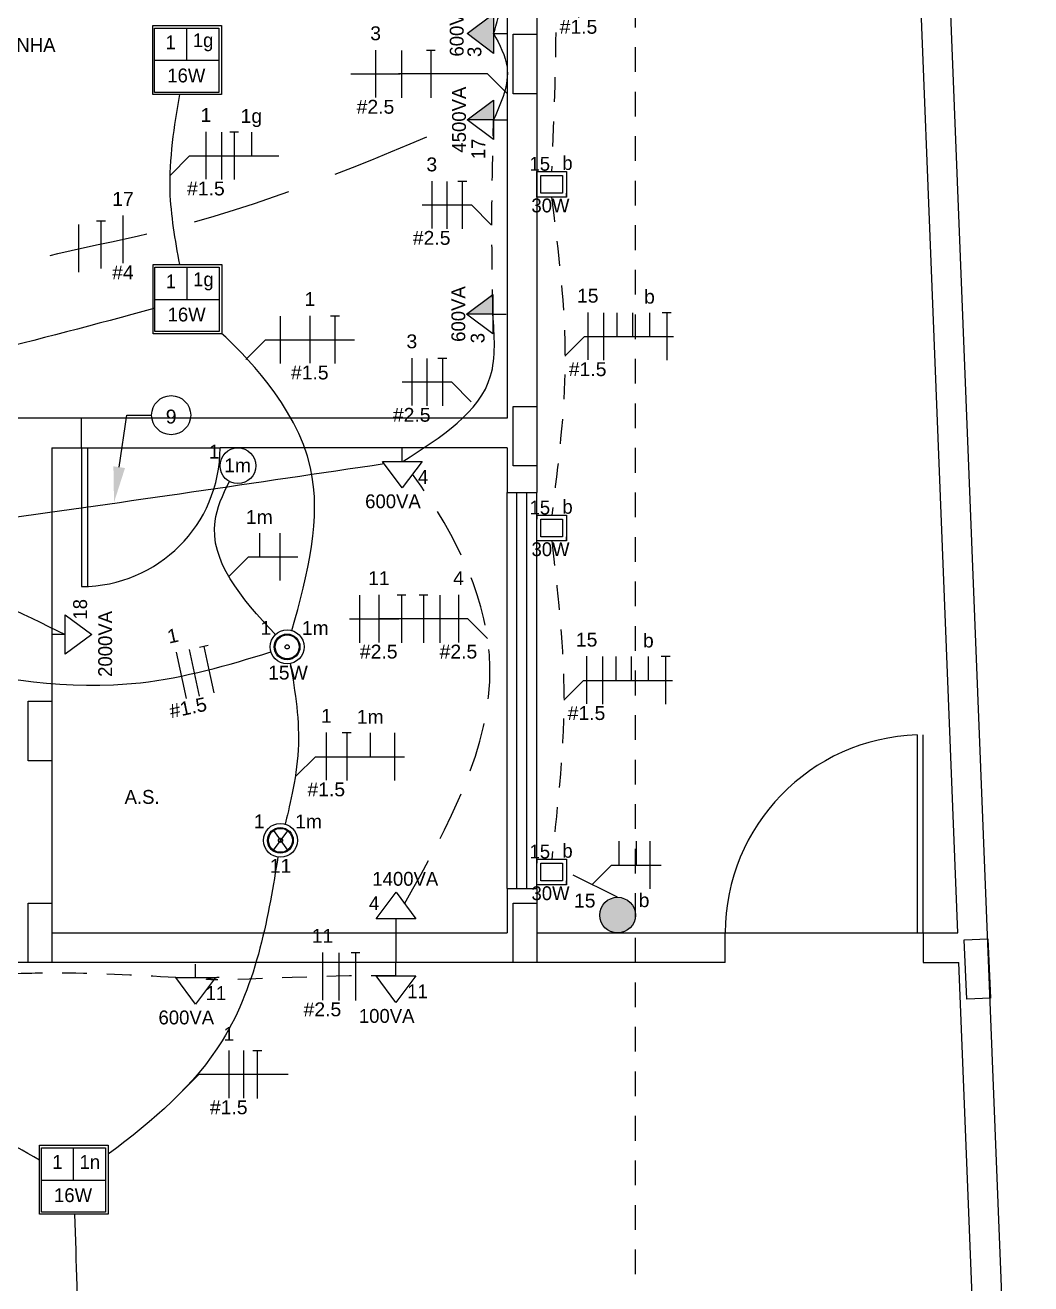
# Model space of a CAD drawing. Header units: metres. Extents: x 134.3 to 218.4, y -41.5 to 17.9.
# Drawn here: x 150.2 to 155.28, y -18.29 to -11.93 of the extents above; entities that cross this region are included whole.
import ezdxf
from ezdxf import colors
from ezdxf.entities.mleader import LeaderData, LeaderLine
from ezdxf.enums import TextEntityAlignment as Align
from ezdxf.math import Vec2, Vec3

# ---------------------------------------------------------------- set-up
doc = ezdxf.new("R2010")
doc.units = ezdxf.units.M
doc.header["$MEASUREMENT"] = 0
for name, pattern in [('Dashed', [0.75, 0.5, -0.25]), ('DASHED2', [0.375, 0.25, -0.125]), ('HIDDEN', [9.525, 6.35, -3.175]), ('HIDDEN2', [0.1875, 0.125, -0.0625])]:
    doc.linetypes.add(name, pattern=pattern)
for name, color, linetype in [('A-ALVENARIA', 252, 'Continuous'), ('A-esquadrias', 253, 'Continuous'), ('A-projeção', 253, 'HIDDEN'), ('A-TEXTO', 7, 'Continuous'), ('DIAGRAMA UNIFILAR', 6, 'Continuous'), ('ELETRICA', 2, 'Continuous'), ('ELETRODUTO', 4, 'Continuous')]:
    doc.layers.add(name, color=color, linetype=linetype)
doc.styles.add('T1', font='arial.ttf')

# ---------------------------------------------------------------- blocks, each defined once
blk = doc.blocks.new('P12X30V')
at = {"layer": 'A-ALVENARIA'}
for p, q in [((-0.06, 0.15), (0.06, 0.15)), ((-0.06, -0.15), (-0.06, 0.15)), ((0.06, 0.15), (0.06, -0.15)), ((0.06, -0.15), (-0.06, -0.15))]:
    blk.add_line(p, q, dxfattribs=at)
blk = doc.blocks.new('REFLETOR HOLOFOTE')
at = {"layer": 'ELETRICA'}
for p, q in [((-0.075, 0.13), (0.075, 0.13)), ((-0.075, 0), (-0.075, 0.13)), ((-0.075, 0.13), (-0.075, 0.11)), ((0.075, 0.13), (0.075, 0)), ((0.075, 0.13), (0.075, 0.11)), ((-0.055, 0.11), (0.055, 0.11)), ((-0.055, 0.02), (-0.055, 0.11)), ((0.055, 0.11), (0.055, 0.02)), ((-0.075, 0), (-0.075, 0.02)), ((0.075, 0), (-0.075, 0)), ((0.055, 0.02), (-0.055, 0.02)), ((0.075, 0), (0.075, 0.02))]:
    blk.add_line(p, q, dxfattribs=at)
blk.add_attdef('RETORNO', text='', height=0.07).set_placement((0.106, 0.1372), align=Align.RIGHT)
blk.add_attdef('CIRCUITO', (-0.1121, 0.1334), '', height=0.07)
blk.add_attdef('POTENCIA', text='', height=0.07).set_placement((-0.0059, -0.0771), align=Align.CENTER)
blk = doc.blocks.new('MINOTAURO PE')
at = {"layer": 'ELETRICA'}
for p, q in [((-0.1712, -0.1734), (-0.1712, 0.1764)), ((-0.1712, 0.1764), (0.176, 0.1764)), ((-0.1622, -0.1621), (-0.1622, 0.1621)), ((-0.1622, 0.1621), (0.1622, 0.1621)), ((0, 0), (0, 0.1621)), ((0.1622, 0.1621), (0.1622, 0.0015)), ((0.176, 0.1764), (0.176, -0.1734)), ((-0.1622, 0), (0.1622, 0)), ((0.1622, 0.0015), (0.1622, -0.1621)), ((0.176, -0.1734), (-0.1712, -0.1734)), ((0.1622, -0.1621), (-0.1622, -0.1621))]:
    blk.add_line(p, q, dxfattribs=at)
for p in [(-0.0814, 0.0559), (-0.002, -0.1116)]:
    blk.add_attdef('POTENCIA', text='', height=0.07).set_placement(p, align=Align.CENTER)
blk.add_attdef('RETORNO', text='', height=0.07).set_placement((0.0827, 0.0909), align=Align.MIDDLE)
blk = doc.blocks.new('TOMADA BAIXA')
at = {"layer": 'ELETRICA', "color": 3}
for p, q in [((-0.0997, 0.0677), (0.0003, 0.2016)), ((0.0003, 0.2016), (0.0997, 0.0677)), ((0.0997, 0.0677), (-0.0997, 0.0677)), ((0, 0.0677), (0, 0))]:
    blk.add_line(p, q, dxfattribs=at)
at = {"color": 3}
blk.add_attdef('POTENCIA', text='', height=0.07, dxfattribs=at).set_placement((0.0471, 0.2345), align=Align.CENTER)
blk.add_attdef('CIRCUITO', text='', height=0.07, dxfattribs=at).set_placement((-0.0844, 0.1113), align=Align.RIGHT)
blk = doc.blocks.new('ORBITA')
at = {"layer": 'ELETRICA'}
for p, q in [((0.0358, 0.0488), (-0.0358, -0.0488)), ((-0.0354, 0.0491), (0.0354, -0.0491))]:
    blk.add_line(p, q, dxfattribs=at)
for centre, radius in [((0, 0), 0.0857), ((0, 0), 0.0651), ((0, 0), 0.0605), ((0.0004, 0), 0.0106)]:
    blk.add_circle(centre, radius, dxfattribs=at)
at = {"style": 'T1'}
blk.add_attdef('CIRCUITO', text='', height=0.07, dxfattribs=at).set_placement((-0.0798, 0.061), align=Align.RIGHT)
blk.add_attdef('RETORNO', (0.0743, 0.0601), '', height=0.07, dxfattribs=at)
blk.add_attdef('POTENCIA', text='', height=0.07, dxfattribs=at).set_placement((0.0011, -0.1638), align=Align.CENTER)
blk = doc.blocks.new('PANDORA 1C')
at = {"layer": 'ELETRICA'}
for centre, radius in [((-0.0004, 0), 0.0857), ((-0.0004, 0), 0.0651), ((-0.0004, 0), 0.0605), ((0, 0), 0.0106)]:
    blk.add_circle(centre, radius, dxfattribs=at)
at = {"style": 'T1'}
blk.add_attdef('CIRCUITO', text='', height=0.07, dxfattribs=at).set_placement((-0.0802, 0.061), align=Align.RIGHT)
blk.add_attdef('RETORNO', (0.074, 0.0605), '', height=0.07, dxfattribs=at)
blk.add_attdef('POTENCIA', text='', height=0.07, dxfattribs=at).set_placement((0.004, -0.1648), align=Align.CENTER)
blk = doc.blocks.new('INTERRUPTOR SIMPLES UMA SEÇÃO')
at = {"layer": 'ELETRICA', "color": 3}
blk.add_circle((0.058, -0.0001), 0.0904, dxfattribs=at)
at = {"layer": 'ELETRICA', "color": 3, "style": 'T1'}
blk.add_attdef('CIRCUITO', text='', height=0.07, dxfattribs=at).set_placement((-0.0341, 0.0363), align=Align.RIGHT)
blk.add_attdef('RETORNO', text='', height=0.07, dxfattribs=at).set_placement((0.0562, -0.0334), align=Align.CENTER)
blk = doc.blocks.new('TOMADA MEDIA')
at = {"layer": 'ELETRICA'}
blk.add_hatch(color=3, dxfattribs=at).paths.add_polyline_path([(0.0997, 0.0677), (0.0003, 0.2016), (0, 0.2012), (0, 0.0677)])
at = {"layer": 'ELETRICA', "color": 3}
for p, q in [((-0.0997, 0.0677), (0.0003, 0.2016)), ((0, 0.0677), (0, 0.2019)), ((0.0003, 0.2016), (0.0997, 0.0677)), ((0.0997, 0.0677), (-0.0997, 0.0677)), ((0, 0.0677), (0, 0))]:
    blk.add_line(p, q, dxfattribs=at)
at = {"color": 3}
blk.add_attdef('POTENCIA', text='', height=0.07, dxfattribs=at).set_placement((0.0009, 0.2077), align=Align.CENTER)
blk.add_attdef('CIRCUITO', text='', height=0.07, dxfattribs=at).set_placement((-0.0947, 0.11), align=Align.RIGHT)
blk = doc.blocks.new('INTERRUTOR PARALELO')
h = blk.add_hatch(color=3)
h.dxf.hatch_style = 1
h.paths.add_polyline_path([(-0.0899, 0.058, 1), (0.0901, 0.058, 1)])
at = {"layer": 'ELETRICA', "color": 3}
blk.add_circle((0.0001, 0.058), 0.09, dxfattribs=at)
at = {"color": 3, "style": 'T1'}
blk.add_attdef('CIRCUITO', text='', height=0.07, dxfattribs=at).set_placement((-0.1115, 0.0962), align=Align.RIGHT)
blk.add_attdef('RETORNO', (0.1067, 0.0981), '', height=0.07, dxfattribs=at)
blk = doc.blocks.new('FASE CIRCUITO')
blk.add_line((-0.0007, 0.1217), (-0.0007, -0.1183))
at = {"style": 'T1'}
blk.add_attdef('SEÇÃO', text='', height=0.07, dxfattribs=at).set_placement((-0.001, -0.2), align=Align.CENTER)
at = {"layer": 'DIAGRAMA UNIFILAR', "style": 'T1'}
blk.add_attdef('CIRCUITO', text='', height=0.07, dxfattribs=at).set_placement((-0.0004, 0.1712), align=Align.CENTER)
blk = doc.blocks.new('CONDUTOR FASE')
at = {"layer": 'DIAGRAMA UNIFILAR'}
blk.add_line((0, 0.12), (0, -0.12), dxfattribs=at)
blk = doc.blocks.new('CONDUTOR TERRA')
at = {"layer": 'DIAGRAMA UNIFILAR'}
for p, q in [((0.0225, 0.12), (-0.0225, 0.12)), ((0, 0.12), (0, 0)), ((0, 0), (0, -0.12))]:
    blk.add_line(p, q, dxfattribs=at)
blk = doc.blocks.new('APOIO PEQUENO UNIFILAR')
at = {"layer": 'DIAGRAMA UNIFILAR'}
for p, q in [((0, 0), (0.099, 0.099)), ((0.099, 0.099), (0.349, 0.099))]:
    blk.add_line(p, q, dxfattribs=at)
blk = doc.blocks.new('RETORNO LAMPADA')
at = {"layer": 'DIAGRAMA UNIFILAR'}
blk.add_line((0, 0.12), (0, 0), dxfattribs=at)
at = {"layer": 'DIAGRAMA UNIFILAR', "style": 'T1'}
blk.add_attdef('RETORNO', text='', height=0.07, dxfattribs=at).set_placement((0.0001, 0.1665), align=Align.CENTER)
blk = doc.blocks.new('APOIO UNIFILAR')
at = {"layer": 'DIAGRAMA UNIFILAR'}
for p, q in [((0, 0), (0.099, 0.099)), ((0.099, 0.099), (0.549, 0.099))]:
    blk.add_line(p, q, dxfattribs=at)
blk = doc.blocks.new('RETORNO PARALELO INTERMEDIARIO')
at = {"layer": 'DIAGRAMA UNIFILAR'}
blk.add_line((0, 0.12), (0, 0), dxfattribs=at)
blk = doc.blocks.new('APOIO SIMPLES UNIFILAR')
at = {"layer": 'DIAGRAMA UNIFILAR'}
blk.add_line((0, 0), (0.25, 0), dxfattribs=at)
blk = doc.blocks.new('detalhe')
at = {"layer": 'DIAGRAMA UNIFILAR'}
blk.add_circle((0.0986, 0), 0.0986, dxfattribs=at)
at = {"layer": 'DIAGRAMA UNIFILAR', "style": 'T1'}
blk.add_attdef('NUMERO', text='', height=0.07, dxfattribs=at).set_placement((0.0986, -0.0422), align=Align.CENTER)
blk = doc.blocks.new('TOMADA ALTA')
at = {"layer": 'ELETRICA'}
h = blk.add_hatch(color=3, dxfattribs=at)
h.paths.add_polyline_path([(0.0125, 0.0677), (0.0997, 0.0677), (0.0125, 0.1851)])
h.paths.add_polyline_path([(-0.0125, 0.0677), (0.0125, 0.0677), (0.0125, 0.1851), (0.0014, 0.2, -0.005851), (-0.0009, 0.2), (-0.0125, 0.1845)])
h.paths.add_polyline_path([(-0.0997, 0.0677), (-0.0125, 0.0677), (-0.0125, 0.1845)])
at = {"layer": 'ELETRICA', "color": 3}
for p, q in [((-0.0997, 0.0677), (0.0003, 0.2016)), ((0.0003, 0.2016), (0.0997, 0.0677)), ((0.0997, 0.0677), (-0.0997, 0.0677)), ((0, 0.0677), (0, 0))]:
    blk.add_line(p, q, dxfattribs=at)
at = {"color": 3}
blk.add_attdef('POTENCIA', text='', height=0.07, dxfattribs=at).set_placement((0.0243, 0.2191), align=Align.CENTER)
blk.add_attdef('CIRCUITO', text='', height=0.07, dxfattribs=at).set_placement((-0.0661, 0.1296), align=Align.RIGHT)

msp = doc.modelspace()

# ---------------------------------------------------------------- linework, layer by layer
at = {"layer": 'A-ALVENARIA'}
for p, q in [((155.2792, -22.015, 0.284), (154.2857, 2.9612, 0.284)), ((152.7824, -9.565, 0.284), (152.7824, -14.29, 0.284)), ((152.6324, -9.715, 0.284), (152.6324, -13.915, 0.284)), ((150.4824, -13.915, 0.284), (150.0324, -13.915, 0.284)), ((152.6324, -13.915, 0.284), (150.4824, -13.915, 0.284)), ((150.4824, -14.065, 0.284), (150.4824, -13.915, 0.284)), ((150.3324, -14.065, 0.284), (150.3324, -16.515, 0.284)), ((150.3324, -14.065, 0.284), (150.4824, -14.065, 0.284)), ((152.6324, -14.065, 0.284), (151.1824, -14.065, 0.284)), ((152.6324, -14.065, 0.284), (152.6324, -14.29, 0.284)), ((152.6324, -14.29, 0.284), (152.7824, -14.29, 0.284)), ((152.6324, -16.29, 0.284), (152.6324, -16.515, 0.284)), ((152.6324, -16.29, 0.284), (152.7824, -16.29, 0.284)), ((152.7824, -16.29, 0.284), (152.7824, -16.665, 0.284)), ((150.3324, -16.515, 0.284), (152.6324, -16.515, 0.284)), ((152.7824, -16.515, 0.284), (153.7353, -16.515, 0.284)), ((153.7353, -16.665, 0.284), (153.7353, -16.515, 0.284)), ((153.9574, -16.515, 0.284), (154.1324, -16.515, 0.284)), ((153.9574, -16.515, 0.284), (154.1324, -16.515, 0.284)), ((154.7353, -16.515, 0.284), (154.9103, -16.515, 0.284)), ((154.7353, -16.515, 0.284), (154.7353, -16.665, 0.284)), ((154.7353, -16.515, 0.284), (154.9103, -16.515, 0.284)), ((154.7353, -16.515, 0.284), (154.7353, -16.665, 0.284)), ((153.7353, -16.665, 0.284), (148.4574, -16.665, 0.284)), ((154.7353, -16.665, 0.284), (154.9162, -16.665, 0.284)), ((154.7353, -16.665, 0.284), (154.9162, -16.665, 0.284))]:
    msp.add_line(p, q, dxfattribs=at)
at = {"layer": 'A-ALVENARIA', "elevation": 0.284}
for points in [[(154.9103, -16.515), (154.1415, 2.8111), (139.9159, 2.8066), (138.9166, -20.565)], [(155.129, -22.015), (154.9162, -16.665)], [(155.129, -22.015), (154.9162, -16.665)]]:
    msp.add_lwpolyline(points, dxfattribs=at)
at = {"layer": 'A-esquadrias'}
for p, q in [((150.4824, -14.065, 0.284), (150.4824, -14.765, 0.284)), ((150.4824, -14.065, 0.284), (151.1824, -14.065, 0.284)), ((150.5124, -14.065, 0.284), (150.5124, -14.7644, 0.284)), ((152.6324, -16.29, 0.284), (152.6324, -14.29, 0.284)), ((152.6824, -16.29, 0.284), (152.6824, -14.29, 0.284)), ((152.7324, -16.29, 0.284), (152.7324, -14.29, 0.284)), ((152.7824, -16.29, 0.284), (152.7824, -14.29, 0.284)), ((154.7053, -15.515, 0.284), (154.7053, -16.515, 0.284)), ((154.7353, -16.515, 0.284), (154.7353, -15.515, 0.284)), ((153.7353, -16.515, 0.284), (154.7353, -16.515, 0.284))]:
    msp.add_line(p, q, dxfattribs=at)
for centre, radius, start, end in [((150.4824, -14.065, 0.284), 0.7, 270, 0), ((154.7361, -16.5154, 0.284), 1.0008, 91.76411, 179.9808)]:
    msp.add_arc(centre, radius, start, end, dxfattribs=at)
at = {"layer": 'A-projeção', "linetype": 'HIDDEN2'}
msp.add_line((153.2824, -22.515, 0.284), (153.2824, -9.065, 0.284), dxfattribs=at)
at = {"layer": 'ELETRICA'}
for p, q in [((150.8427, -11.9299, 0.284), (151.1899, -11.9299, 0.284)), ((151.1899, -11.9299, 0.284), (151.1899, -12.2797, 0.284)), ((151.1899, -12.2797, 0.284), (150.8427, -12.2797, 0.284)), ((150.8443, -13.1379, 0.284), (151.1916, -13.1379, 0.284)), ((151.1916, -13.1379, 0.284), (151.1916, -13.4877, 0.284)), ((151.1916, -13.4877, 0.284), (150.8443, -13.4877, 0.284)), ((150.2705, -17.5871, 0.284), (150.6178, -17.5871, 0.284)), ((150.6178, -17.5871, 0.284), (150.6178, -17.937, 0.284)), ((150.6178, -17.937, 0.284), (150.2705, -17.937, 0.284))]:
    msp.add_line(p, q, dxfattribs=at)
at = {"layer": 'ELETRODUTO', "linetype": 'DASHED2'}
msp.add_line((153.1905, -16.3352, 0.284), (152.9331, -16.2075, 0.284), dxfattribs=at)
at = {"layer": 'ELETRODUTO', "linetype": 'HIDDEN2'}
for points in [[(152.8565, -11.0667, 0.284), (152.8789, -11.7904, 0.284), (152.8578, -12.6676, 0.284)], [(152.5646, -11.9715, 0.284), (152.6043, -11.7747, 0.284), (152.5614, -11.584, 0.284)], [(152.5611, -13.3889, 0.284), (152.5563, -12.8587, 0.284), (152.5646, -12.4071, 0.284)], [(152.8578, -12.7976, 0.284), (152.9252, -13.6298, 0.284), (152.8582, -14.4045, 0.284)], [(152.8582, -14.5345, 0.284), (152.9194, -15.2798, 0.284), (152.8581, -16.1425, 0.284)], [(150.9591, -16.7406, 0.284), (150.3377, -16.7182, 0.284), (150.0538, -16.725, 0.284), (149.4691, -16.7499, 0.284)], [(152.0714, -16.7328, 0.284), (151.8975, -16.7317, 0.284), (151.1586, -16.7406, 0.284), (151.1811, -16.7378, 0.284)]]:
    msp.add_spline(points, degree=3, dxfattribs=at)
at = {"layer": 'ELETRODUTO'}
for points in [[(152.5646, -11.9715, 0.284), (152.6324, -12.1411, 0.284), (152.5646, -12.4071, 0.284)], [(150.9788, -13.1384, 0.284), (150.9302, -12.7657, 0.284), (150.9784, -12.2789, 0.284)], [(150.8475, -13.3607, 0.284), (149.9637, -13.5896, 0.284), (148.8989, -13.8083, 0.284)], [(152.1061, -14.1328, 0.284), (152.5496, -13.7006, 0.284), (152.5611, -13.3889, 0.284)], [(148.6904, -14.6025), (150.0707, -14.4237, 0.284), (152.0118, -14.144, 0.284)], [(148.7837, -14.6025), (149.7179, -14.7174, 0.284), (150.4001, -15.0079, 0.284)]]:
    msp.add_spline(points, degree=3, dxfattribs=at)
at = {"layer": 'ELETRODUTO', "linetype": 'Dashed'}
msp.add_spline([(148.7837, -14.6025), (149.7946, -13.2838), (150.8387, -12.9774), (152.4311, -12.4071, 0.284)], degree=3, dxfattribs=at)
at = {"layer": 'ELETRODUTO'}
for points, knots in [([(151.5449, -14.9878, 0.284), (151.6261, -14.7008, 0.284), (151.7852, -14.0564, 0.284), (151.2915, -13.5794, 0.284), (151.1899, -13.4865, 0.284)], [0.079567, 0.079567, 0.079567, 0.079567, 0.912777, 1.96895, 1.96895, 1.96895, 1.96895]), ([(151.4623, -15.0078, 0.284), (151.2869, -14.8218, 0.284), (151.078, -14.5726, 0.284), (151.1951, -14.3021, 0.284), (151.2299, -14.2344, 0.284)], [0.0735344, 0.0735344, 0.0735344, 0.0735344, 0.7319484, 0.9499995, 0.9499995, 0.9499995, 0.9499995]), ([(149.7585, -15.1602, 0.284), (150.0447, -15.2287, 0.284), (150.6436, -15.3295, 0.284), (151.2208, -15.163, 0.284), (151.4393, -15.0956, 0.284)], [0, 0, 0, 0, 1.110325, 1.788516, 1.788516, 1.788516, 1.788516]), ([(151.5369, -15.1543, 0.284), (151.5631, -15.3003, 0.284), (151.6074, -15.6007, 0.284), (151.5284, -15.8957, 0.284), (151.5107, -15.9649, 0.284)], [0.0843725, 0.0843725, 0.0843725, 0.0843725, 0.5235906, 0.9890004, 0.9890004, 0.9890004, 0.9890004]), ([(151.4745, -16.1319, 0.284), (151.4297, -16.4095, 0.284), (151.3266, -17.0529, 0.284), (150.8438, -17.4632, 0.284), (150.6178, -17.6335, 0.284)], [0, 0, 0, 0, 1.054138, 1.873529, 1.873529, 1.873529, 1.873529]), ([(150.2705, -17.6637, 0.284), (149.9573, -17.4828, 0.284), (149.3724, -17.1746, 0.284), (148.3648, -17.1653, 0.284), (147.7653, -16.9617, 0.284), (147.4506, -16.8548, 0.284)], [0.194204, 0.194204, 0.194204, 0.194204, 1.258777, 2.157439, 3.150275, 3.150275, 3.150275, 3.150275]), ([(150.4475, -17.937, 0.284), (150.4554, -18.1778, 0.284), (150.4687, -18.6452, 0.284), (150.4606, -19.1127, 0.284), (150.4557, -19.3393, 0.284)], [0.173465, 0.173465, 0.173465, 0.173465, 0.896211, 1.576042, 1.576042, 1.576042, 1.576042])]:
    msp.add_open_spline(points, degree=3, knots=knots, dxfattribs=at)
at = {"layer": 'ELETRODUTO', "linetype": 'DASHED2'}
msp.add_open_spline([(152.1148, -16.3677, 0.284), (152.3407, -15.9705, 0.284), (152.7243, -15.2538, 0.284), (152.3915, -14.5233, 0.284), (152.1545, -14.1977, 0.284)], degree=3, knots=[0.081353, 0.081353, 0.081353, 0.081353, 1.357665, 2.383402, 2.383402, 2.383402, 2.383402], dxfattribs=at)
msp.add_spline([(152.0714, -16.5114, 0.284), (152.0714, -16.665, 0.284)], degree=3, dxfattribs=at)

# ---------------------------------------------------------------- block references
at = {"layer": 'A-ALVENARIA'}
for p in [(152.723, -12.125, 0.284), (152.723, -14.005, 0.284), (150.273, -15.495, 0.284), (150.273, -16.515, 0.284), (152.723, -16.515, 0.284)]:
    msp.add_blockref('P12X30V', p, dxfattribs=at)
at = {"layer": 'A-ALVENARIA', "rotation": 2.597336162625452}
msp.add_blockref('P12X30V', (155.0084, -16.6976, 0.284), dxfattribs=at)
msp.add_blockref('P12X30V', (155.0084, -16.6976, 0.284), dxfattribs=at)
at = {"layer": 'DIAGRAMA UNIFILAR'}
for name, p, values in [('FASE CIRCUITO', (152.9945, -11.7722, 0.284), {'CIRCUITO': '15', 'SEÇÃO': '#1.5'}), ('FASE CIRCUITO', (151.9687, -12.1761, 0.284), {'CIRCUITO': '3', 'SEÇÃO': '#2.5'}), ('FASE CIRCUITO', (151.1118, -12.5891, 0.284), {'CIRCUITO': '1', 'SEÇÃO': '#1.5'}), ('RETORNO LAMPADA', (151.3405, -12.5891, 0.284), {'RETORNO': '1g'}), ('FASE CIRCUITO', (152.2526, -12.8386, 0.284), {'CIRCUITO': '3', 'SEÇÃO': '#2.5'}), ('FASE CIRCUITO', (150.6926, -13.0129), {'CIRCUITO': '17', 'SEÇÃO': '#4'}), ('FASE CIRCUITO', (151.6367, -13.5189, 0.284), {'CIRCUITO': '1', 'SEÇÃO': '#1.5'}), ('FASE CIRCUITO', (153.0407, -13.502, 0.284), {'CIRCUITO': '15', 'SEÇÃO': '#1.5'}), ('RETORNO LAMPADA', (153.3521, -13.502, 0.284), {'RETORNO': 'b'}), ('FASE CIRCUITO', (152.1518, -13.7324, 0.284), {'CIRCUITO': '3', 'SEÇÃO': '#2.5'}), ('detalhe', (150.8367, -13.8992, 0.284), {'NUMERO': '9'}), ('FASE CIRCUITO', (151.9852, -14.9288, 0.284), {'CIRCUITO': '11', 'SEÇÃO': '#2.5'}), ('FASE CIRCUITO', (152.3879, -14.9288, 0.284), {'CIRCUITO': '4', 'SEÇÃO': '#2.5'}), ('FASE CIRCUITO', (153.035, -15.2394, 0.284), {'CIRCUITO': '15', 'SEÇÃO': '#1.5'}), ('RETORNO LAMPADA', (153.3464, -15.2394, 0.284), {'RETORNO': 'b'}), ('FASE CIRCUITO', (151.72, -15.6249, 0.284), {'CIRCUITO': '1', 'SEÇÃO': '#1.5'}), ('FASE CIRCUITO', (151.7006, -16.7364, 0.284), {'CIRCUITO': '11', 'SEÇÃO': '#2.5'}), ('FASE CIRCUITO', (151.2273, -17.2312, 0.284), {'CIRCUITO': '1', 'SEÇÃO': '#1.5'})]:
    msp.add_blockref(name, p, dxfattribs=at).add_auto_attribs(values)
for name, p in [('CONDUTOR FASE', (152.0996, -12.1761, 0.284)), ('CONDUTOR TERRA', (152.2475, -12.1761, 0.284)), ('CONDUTOR FASE', (151.1903, -12.5891, 0.284)), ('CONDUTOR TERRA', (151.2536, -12.5891, 0.284)), ('APOIO UNIFILAR', (150.9296, -12.6881, 0.284)), ('CONDUTOR FASE', (152.3288, -12.8386, 0.284)), ('CONDUTOR TERRA', (152.4065, -12.8386, 0.284)), ('CONDUTOR FASE', (150.4671, -13.0561, -0.0112)), ('CONDUTOR TERRA', (150.5808, -13.0383)), ('CONDUTOR FASE', (151.4863, -13.5189, 0.284)), ('CONDUTOR TERRA', (151.7628, -13.5189, 0.284)), ('CONDUTOR FASE', (153.1204, -13.502, 0.284)), ('RETORNO PARALELO INTERMEDIARIO', (153.1879, -13.502, 0.284)), ('RETORNO PARALELO INTERMEDIARIO', (153.2661, -13.502, 0.284)), ('CONDUTOR TERRA', (153.4394, -13.502, 0.284)), ('APOIO UNIFILAR', (151.3127, -13.6179, 0.284)), ('APOIO UNIFILAR', (152.9253, -13.601, 0.284)), ('CONDUTOR FASE', (152.228, -13.7324, 0.284)), ('CONDUTOR TERRA', (152.3057, -13.7324, 0.284)), ('CONDUTOR FASE', (151.8869, -14.9289)), ('CONDUTOR TERRA', (152.0993, -14.9288, 0.284)), ('CONDUTOR TERRA', (152.2102, -14.9288, 0.284)), ('CONDUTOR FASE', (152.2927, -14.9288, 0.284)), ('CONDUTOR FASE', (153.1147, -15.2394, 0.284)), ('RETORNO PARALELO INTERMEDIARIO', (153.1822, -15.2394, 0.284)), ('RETORNO PARALELO INTERMEDIARIO', (153.2604, -15.2394, 0.284)), ('CONDUTOR TERRA', (153.4337, -15.2394, 0.284)), ('APOIO UNIFILAR', (152.9195, -15.3384, 0.284)), ('RETORNO PARALELO INTERMEDIARIO', (153.1982, -16.1723, 0.284)), ('RETORNO PARALELO INTERMEDIARIO', (153.2858, -16.1723, 0.284)), ('CONDUTOR FASE', (153.354, -16.1723, 0.284)), ('APOIO PEQUENO UNIFILAR', (153.0618, -16.2713, 0.284)), ('CONDUTOR FASE', (151.7821, -16.7364, 0.284)), ('CONDUTOR TERRA', (151.8669, -16.7364, 0.284))]:
    msp.add_blockref(name, p, dxfattribs=at)
at = {"layer": 'DIAGRAMA UNIFILAR', "xscale": -1}
for name, p in [('APOIO PEQUENO UNIFILAR', (152.6324, -12.2733, 0.284)), ('APOIO PEQUENO UNIFILAR', (152.5528, -12.9376, 0.284)), ('APOIO PEQUENO UNIFILAR', (152.452, -13.8314, 0.284)), ('APOIO UNIFILAR', (152.5342, -15.0278, 0.284))]:
    msp.add_blockref(name, p, dxfattribs=at)
at = {"layer": 'DIAGRAMA UNIFILAR', "rotation": 12.08316336061571}
msp.add_blockref('FASE CIRCUITO', (150.987, -15.2153, 0.284), dxfattribs=at).add_auto_attribs({'CIRCUITO': '1', 'SEÇÃO': '#1.5'})
at = {"layer": 'ELETRICA'}
for name, p, rotation, values in [('TOMADA ALTA', (152.6324, -11.9716, 0.284), 89.92467901225409, {'POTENCIA': '600VA', 'CIRCUITO': '3'}), ('TOMADA MEDIA', (152.6324, -12.4071, 0.284), 90, {'POTENCIA': '4500VA', 'CIRCUITO': '17'}), ('TOMADA MEDIA', (152.6289, -13.3892, 0.284), 90, {'POTENCIA': '600VA', 'CIRCUITO': '3'})]:
    msp.add_blockref(name, p, dxfattribs=dict(at, rotation=rotation)).add_auto_attribs(values)
ref = msp.add_blockref('MINOTAURO PE', (151.0139, -12.1063, 0.284), dxfattribs=at)
ref.add_attrib('POTENCIA', '1', dxfattribs={"layer": '0', "height": 0.07}).set_placement((150.9325, -12.0504, 0.284), align=Align.CENTER)
ref.add_attrib('RETORNO', '1g', dxfattribs={"layer": '0', "height": 0.07}).set_placement((151.0966, -12.0154, 0.284), align=Align.MIDDLE)
ref.add_attrib('POTENCIA', '16W', dxfattribs={"layer": '0', "height": 0.07}).set_placement((151.0119, -12.2179, 0.284), align=Align.CENTER)
for name, p, values in [('REFLETOR HOLOFOTE', (152.8578, -12.7976, 0.284), {'CIRCUITO': '15', 'RETORNO': 'b', 'POTENCIA': '30W'}), ('INTERRUPTOR SIMPLES UMA SEÇÃO', (151.2146, -14.1546, 0.284), {'RETORNO': '1m', 'CIRCUITO': '1'}), ('REFLETOR HOLOFOTE', (152.8582, -14.5345, 0.284), {'CIRCUITO': '15', 'RETORNO': 'b', 'POTENCIA': '30W'}), ('RETORNO LAMPADA', (151.3809, -14.6153, 0.284), {'RETORNO': '1m'}), ('PANDORA 1C', (151.5215, -15.0701, 0.284), {'CIRCUITO': '1', 'RETORNO': '1m', 'POTENCIA': '15W'}), ('RETORNO LAMPADA', (151.9409, -15.6249, 0.284), {'RETORNO': '1m'}), ('ORBITA', (151.4873, -16.0475, 0.284), {'CIRCUITO': '1', 'RETORNO': '1m', 'POTENCIA': '11'}), ('REFLETOR HOLOFOTE', (152.8581, -16.2725, 0.284), {'CIRCUITO': '15', 'RETORNO': 'b', 'POTENCIA': '30W'}), ('TOMADA BAIXA', (152.0714, -16.5114, 0.284), {'POTENCIA': '1400VA', 'CIRCUITO': '4'}), ('INTERRUTOR PARALELO', (153.191, -16.4831, 0.284), {'CIRCUITO': '15', 'RETORNO': 'b'})]:
    msp.add_blockref(name, p, dxfattribs=at).add_auto_attribs(values)
ref = msp.add_blockref('MINOTAURO PE', (151.0155, -13.3143, 0.284), dxfattribs=at)
ref.add_attrib('POTENCIA', '1', dxfattribs={"layer": '0', "height": 0.07}).set_placement((150.9341, -13.2584, 0.284), align=Align.CENTER)
ref.add_attrib('RETORNO', '1g', dxfattribs={"layer": '0', "height": 0.07}).set_placement((151.0982, -13.2234, 0.284), align=Align.MIDDLE)
ref.add_attrib('POTENCIA', '16W', dxfattribs={"layer": '0', "height": 0.07}).set_placement((151.0135, -13.4259, 0.284), align=Align.CENTER)
ref = msp.add_blockref('TOMADA BAIXA', (152.1032, -14.065, 0.284), dxfattribs=dict(at, rotation=180))
ref.add_attrib('POTENCIA', '600VA', dxfattribs={"layer": '0', "color": 3, "height": 0.07, "rotation": 360}).set_placement((152.0561, -14.3695, 0.284), align=Align.CENTER)
ref.add_attrib('CIRCUITO', '4', dxfattribs={"layer": '0', "color": 3, "height": 0.07, "rotation": 360}).set_placement((152.2343, -14.2464, 0.284), align=Align.RIGHT)
for name, p in [('CONDUTOR FASE', (151.4847, -14.6153, 0.284)), ('APOIO PEQUENO UNIFILAR', (151.2264, -14.7143, 0.284)), ('CONDUTOR TERRA', (151.8226, -15.6249, 0.284)), ('CONDUTOR FASE', (152.0644, -15.6249, 0.284)), ('APOIO PEQUENO UNIFILAR', (151.5658, -15.7239, 0.284)), ('CONDUTOR FASE', (151.3015, -17.2294, 0.284)), ('CONDUTOR TERRA', (151.3703, -17.2312, 0.284)), ('APOIO UNIFILAR', (150.9775, -17.3284, 0.284))]:
    msp.add_blockref(name, p, dxfattribs=at)
ref = msp.add_blockref('TOMADA BAIXA', (150.3324, -15.0079, 0.284), dxfattribs=dict(at, rotation=269.9999999999999))
ref.add_attrib('POTENCIA', '2000VA', dxfattribs={"layer": '0', "color": 3, "height": 0.07, "rotation": 450}).set_placement((150.6368, -15.055, 0.284), align=Align.CENTER)
ref.add_attrib('CIRCUITO', '18', dxfattribs={"layer": '0', "color": 3, "height": 0.07, "rotation": 450}).set_placement((150.5102, -14.8281, 0.284), align=Align.RIGHT)
at = {"layer": 'ELETRICA', "rotation": 12.08316336061571}
for name, p in [('CONDUTOR TERRA', (151.1257, -15.1856, 0.284)), ('CONDUTOR FASE', (151.0522, -15.2013, 0.284))]:
    msp.add_blockref(name, p, dxfattribs=at)
at = {"layer": 'ELETRICA'}
ref = msp.add_blockref('TOMADA BAIXA', (151.0589, -16.6729, 0.284), dxfattribs=dict(at, rotation=180))
ref.add_attrib('POTENCIA', '600VA', dxfattribs={"layer": '0', "color": 3, "height": 0.07}).set_placement((151.0118, -16.9773, 0.284), align=Align.CENTER)
ref.add_attrib('CIRCUITO', '11', dxfattribs={"layer": '0', "color": 3, "height": 0.07}).set_placement((151.2133, -16.8542, 0.284), align=Align.RIGHT)
ref = msp.add_blockref('TOMADA BAIXA', (152.0714, -16.665, 0.284), dxfattribs=dict(at, rotation=180))
ref.add_attrib('POTENCIA', '100VA', dxfattribs={"layer": '0', "color": 3, "height": 0.07}).set_placement((152.0243, -16.9695, 0.284), align=Align.CENTER)
ref.add_attrib('CIRCUITO', '11', dxfattribs={"layer": '0', "color": 3, "height": 0.07}).set_placement((152.2321, -16.8454, 0.284), align=Align.RIGHT)
ref = msp.add_blockref('MINOTAURO PE', (150.4417, -17.7636, 0.284), dxfattribs=at)
ref.add_attrib('POTENCIA', '1', dxfattribs={"layer": '0', "height": 0.07}).set_placement((150.3604, -17.7076, 0.284), align=Align.CENTER)
ref.add_attrib('RETORNO', '1n', dxfattribs={"layer": '0', "height": 0.07}).set_placement((150.5244, -17.6727, 0.284), align=Align.MIDDLE)
ref.add_attrib('POTENCIA', '16W', dxfattribs={"layer": '0', "height": 0.07}).set_placement((150.4397, -17.8751, 0.284), align=Align.CENTER)
at = {"layer": 'ELETRODUTO'}
msp.add_blockref('APOIO SIMPLES UNIFILAR', (151.843, -12.1743, 0.284), dxfattribs=at)
at = {"layer": 'ELETRODUTO', "color": 7, "true_color": 0xffffff, "xscale": -1}
msp.add_blockref('APOIO UNIFILAR', (152.6324, -12.2733, 0.284), dxfattribs=at)
at = {"layer": 'ELETRODUTO', "color": 7, "true_color": 0xffffff}
for name, p in [('APOIO SIMPLES UNIFILAR', (151.8362, -14.9289)), ('APOIO UNIFILAR', (151.5658, -15.7239, 0.284))]:
    msp.add_blockref(name, p, dxfattribs=at)

# ---------------------------------------------------------------- texts
at = {"layer": 'A-TEXTO'}
for s, p in [('COZINHA', (149.9298, -12.0641, 0.284)), ('A.S.', (150.7001, -15.863))]:
    msp.add_text(s, height=0.07, dxfattribs=at).set_placement(p)

# ---------------------------------------------------------------- leaders
at = {"layer": 'DIAGRAMA UNIFILAR'}
ml = msp.add_multileader_mtext('Standard', dxfattribs=at)
ml.set_content(' ', color=256)
ml.set_leader_properties()
ml.build(insert=Vec2(0, 0))
ml.multileader.update_dxf_attribs({"text_right_attachment_type": 6, "dogleg_length": 0.36, "arrow_head_size": 0.18})
ctx = ml.context
ctx.base_point, ctx.char_height, ctx.arrow_head_size, ctx.landing_gap_size, ctx.plane_origin = Vec3(150.8367, -13.8992, 0.284), 0.18, 0.18, 0.09, Vec3(150.6302, -14.2603, 0.284)
ctx.right_attachment = 6
notes = []
notes.append((ctx, [(0, (1, 1, 0), (150.7117, -13.8992, 0.284), (1, 0), 0.125, [(0, [(150.6466, -14.34, 0.284)], 0, [])])]))
ctx.mtext.insert, ctx.mtext.flow_direction = Vec3(150.9267, -13.8092, 0.284), 5
for ctx, leaders in notes:
    for number, flags, end, landing, length, lines in leaders:
        leader = LeaderData()
        leader.index, (leader.has_last_leader_line, leader.has_dogleg_vector, leader.attachment_direction) = number, flags
        leader.last_leader_point, leader.dogleg_vector, leader.dogleg_length = Vec3(end), Vec3(landing), length
        for number, points, colour, breaks in lines:
            line = LeaderLine()
            line.index, line.vertices, line.color, line.breaks = number, Vec3.list(points), colors.encode_raw_color(colour), breaks
            leader.lines.append(line)
        ctx.leaders.append(leader)

doc.saveas('drawing.dxf')
